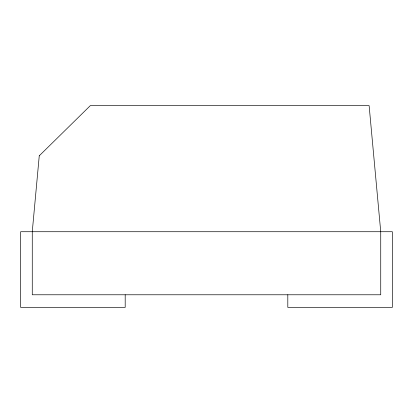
<?xml version="1.0" encoding="UTF-8"?>
<svg xmlns="http://www.w3.org/2000/svg" width="413" height="413" viewBox="0 0 413 413"><rect width="100%" height="100%" fill="white"/><g stroke="black" fill="none" stroke-linecap="round" stroke-linejoin="round"><path stroke-width="0.62" d="M287.809 294.779L287.809 307.391L392.35 307.391L392.35 231.724L20.65 231.724L20.65 307.391L125.191 307.391L125.191 294.779M39.256 155.804L32.266 231.724L32.266 294.779L380.734 294.779L380.734 231.724L369.119 105.609L90.344 105.609L39.256 155.804"/></g></svg>
